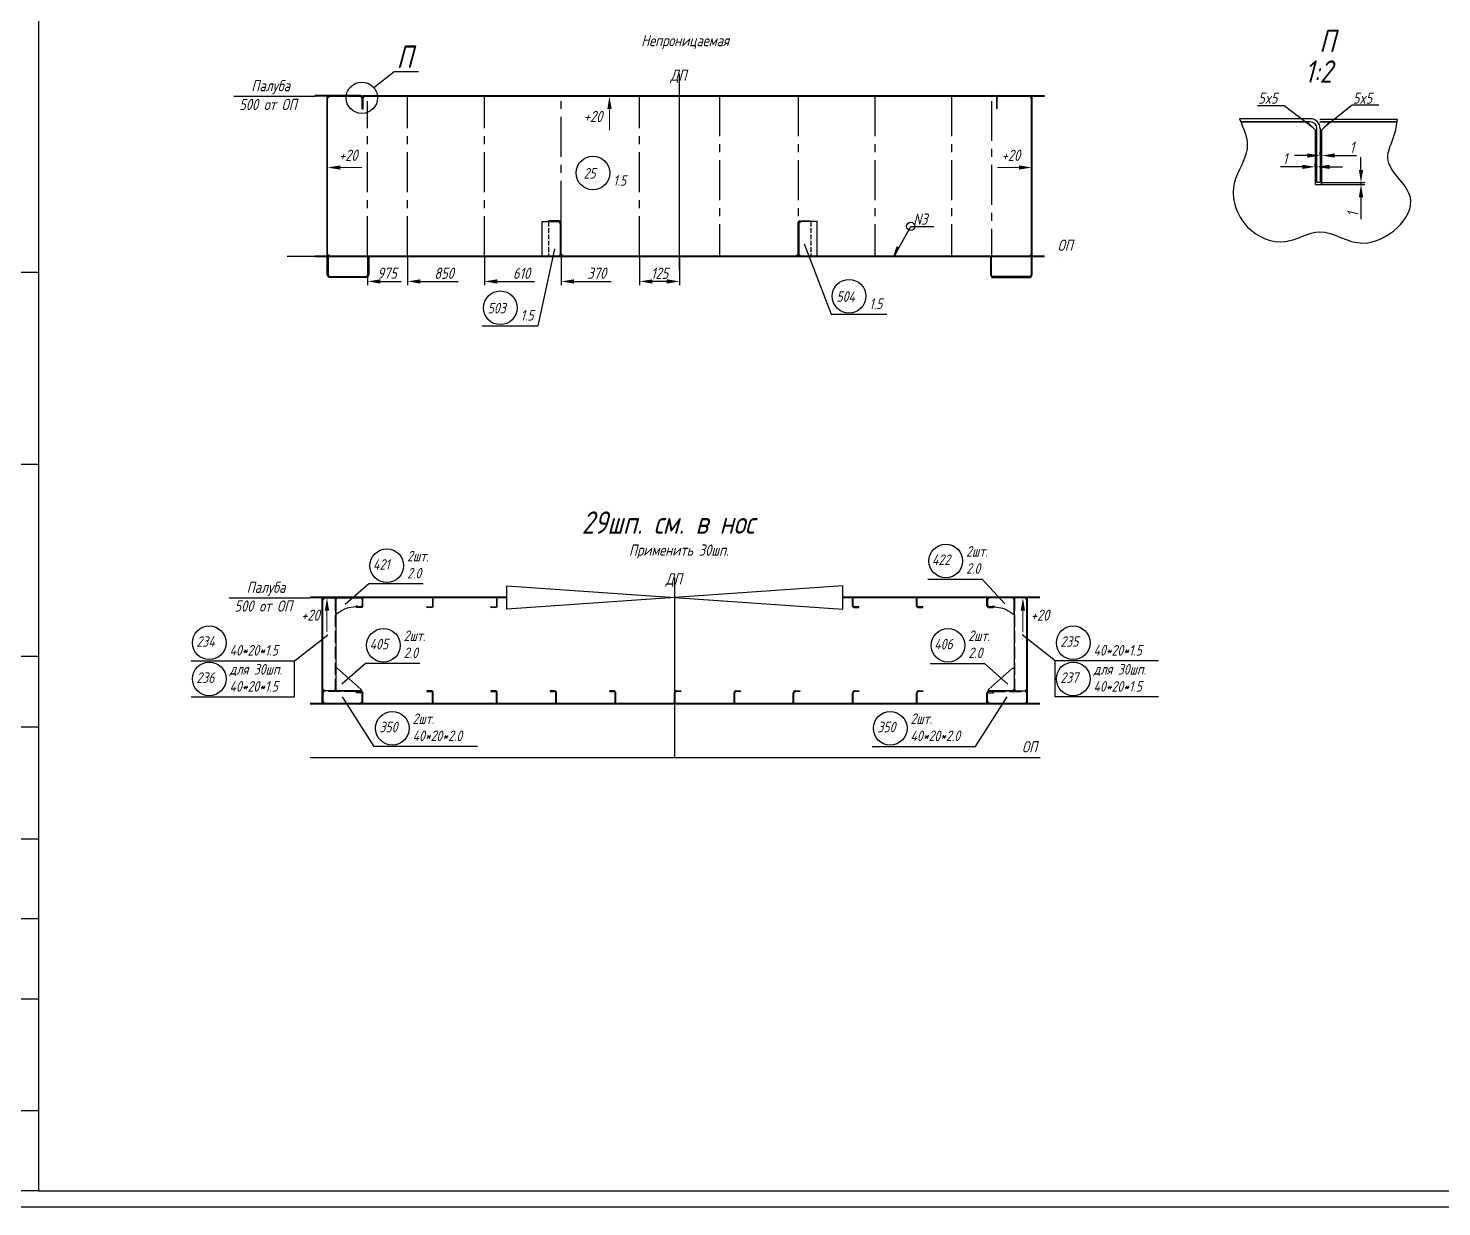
# Model space of a CAD drawing. Header units: millimetres. Extents: x 76485 to 135355, y 12764 to 18704.
# Drawn here: x 118704 to 123121, y 12764 to 16447 of the extents above; entities that cross this region are included whole.
import ezdxf
from ezdxf.enums import TextEntityAlignment as Align

# ---------------------------------------------------------------- set-up
doc = ezdxf.new("R2010")
doc.units = ezdxf.units.MM
doc.header["$PDSIZE"] = -1
for name, pattern in [('CENTER', [2, 1.25, -0.25, 0.25, -0.25]), ('Dashed', [10, 7.5, -2.5]), ('Dashed_dotted', [34, 24, -5, 0, -5]), ('Short_dashed', [5, 3.75, -1.25])]:
    doc.linetypes.add(name, pattern=pattern)
doc.layers.add('Frame', color=6, linetype='Continuous')
doc.styles.add('PB_TEXT', font='romans.shx', dxfattribs={"width": 0.7, "oblique": 15})
doc.styles.get("Standard").update_dxf_attribs({"font": 'ГОСТ тип А наклонный.ttf'})
doc.styles.add('ГОСТ', font='ГОСТ тип А.ttf', dxfattribs={"oblique": 15})
doc.dimstyles.new('dim10', dxfattribs={"dimscale": 0.4, "dimtxt": 87.5, "dimasz": 100, "dimexe": 30, "dimexo": 0, "dimgap": 20, "dimtad": 1, "dimdec": 0, "dimdsep": 46, "dimtxsty": 'Standard', "dimcen": 5, "dimadec": 0, "dimazin": 0, "dimtfac": 1, "dimtdec": 0, "dimtmove": 0, "dimatfit": 3, "dimfxl": 1, "dimtolj": 1, "dimtzin": 0, "dimarcsym": 0})
doc.dimstyles.new('dim2', dxfattribs={"dimscale": 0.4, "dimtxt": 87.5, "dimasz": 100, "dimexe": 30, "dimexo": 0, "dimgap": 20, "dimtad": 1, "dimdec": 0, "dimlfac": 0.2, "dimdsep": 46, "dimtxsty": 'Standard', "dimcen": 5, "dimadec": 0, "dimazin": 0, "dimtfac": 1, "dimtdec": 0, "dimtmove": 0, "dimatfit": 3, "dimfxl": 1, "dimtolj": 1, "dimtzin": 0, "dimarcsym": 0})
doc.dimstyles.get("Standard").update_dxf_attribs({"dimtxt": 0.18, "dimasz": 0.18, "dimexe": 0.18, "dimexo": 0.0625, "dimgap": 0.09, "dimtad": 0, "dimtih": 1, "dimtoh": 1, "dimdec": 4, "dimzin": 0, "dimdsep": 46, "dimtxsty": 'Standard', "dimcen": 0.09, "dimadec": 0, "dimazin": 0, "dimtfac": 1, "dimtdec": 4, "dimtofl": 0, "dimtmove": 0, "dimatfit": 3, "dimfxl": 1, "dimtolj": 1, "dimtzin": 0, "dimarcsym": 0})

# ---------------------------------------------------------------- blocks, each defined once
blk = doc.blocks.new('A$C128E1BCE')
at = {"linetype": 'Continuous', "lineweight": 9}
blk.add_line((40, 0), (106.5, 0), dxfattribs=at)
at = {"linetype": 'Continuous'}
blk.add_solid([(40, 6.7), (40, -6.7), (0, 0)], dxfattribs=at)
blk = doc.blocks.new('stamp-side-01')
at = {"layer": 'Frame'}
for p, q in [((-12, 0), (-12, 145)), ((-12, 145), (0, 145)), ((-12, 110), (0, 110)), ((0, 85), (-12, 85)), ((-12, 60), (0, 60)), ((0, 25), (-12, 25)), ((0, 0), (-12, 0))]:
    blk.add_line(p, q, dxfattribs=at)
at = {"layer": 'Frame', "color": 7}
blk.add_line((-7, 145), (-7, 0), dxfattribs=at)
at = {"layer": 'Frame', "color": 7, "style": 'PB_TEXT', "oblique": 15, "width": 0.7}
for s, p in [('Подпись и дата', (-8.25, 115.55)), ('Инв. N дубл.', (-8.25, 88.76)), ('Взамен инв. N', (-8.25, 61.42)), ('Подпись и дата', (-8.25, 30.25)), ('Инв. N подл.', (-8.25, 2.97))]:
    blk.add_text(s, height=2.5, rotation=90, dxfattribs=at).set_placement(p)
blk = doc.blocks.new('stamp-side-02')
at = {"layer": 'Frame'}
for p, q in [((0, 287), (-12, 287)), ((-12, 167), (-12, 287)), ((0, 227), (-12, 227)), ((0, 167), (-12, 167))]:
    blk.add_line(p, q, dxfattribs=at)
at = {"layer": 'Frame', "color": 7}
blk.add_line((-7, 287), (-7, 167), dxfattribs=at)
at = {"layer": 'Frame'}
blk.add_blockref('stamp-side-01', (0, 0), dxfattribs=at)
at = {"layer": 'Frame', "color": 7, "style": 'PB_TEXT', "oblique": 15, "width": 0.7}
for s, p in [('Первичное применение', (-8.25, 241.89)), ('Справ. N', (-8.25, 189.23))]:
    blk.add_text(s, height=2.5, rotation=90, dxfattribs=at).set_placement(p)
blk = doc.blocks.new('A$C65DE2539')
at = {"color": 7}
for points in [[(0, 0), (8410, 0), (8410, 5940), (0, 5940)], [(200, 50), (8360, 50), (8360, 5890), (200, 5890)]]:
    blk.add_lwpolyline(points, close=True, dxfattribs=at)
at = {"color": 7, "xscale": 10, "yscale": 10, "zscale": 10}
blk.add_blockref('stamp-side-02', (200, 50), dxfattribs=at)
blk = doc.blocks.new('*D117')
at = {"color": 0, "lineweight": -2, "transparency": 16777216}
for p, q in [((120614.1, 15735.1), (120614.1, 15644.2)), ((120739.1, 15735.1), (120739.1, 15644.2)), ((120699.1, 15656.2), (120654.1, 15656.2))]:
    blk.add_line(p, q, dxfattribs=at)
at = {"color": 0, "transparency": 16777216}
for points in [[(120654.1, 15662.8), (120654.1, 15649.5), (120614.1, 15656.2)], [(120699.1, 15662.8), (120699.1, 15649.5), (120739.1, 15656.2)]]:
    blk.add_solid(points, dxfattribs=at)
at = {"layer": 'Defpoints', "color": 0, "transparency": 16777216}
for p in [(120614.1, 15735.1), (120739.1, 15735.1), (120614.1, 15656.2)]:
    blk.add_point(p, dxfattribs=at)
at = {"color": 0, "transparency": 16777216, "insert": (120676.6, 15681.7), "char_height": 35, "attachment_point": 5}
blk.add_mtext('\\A1;125', dxfattribs=at)
blk = doc.blocks.new('*D118')
at = {"color": 0, "lineweight": -2, "transparency": 16777216}
for p, q in [((120369.1, 15735.1), (120369.1, 15644.2)), ((120409.1, 15656.2), (120525.3, 15656.2))]:
    blk.add_line(p, q, dxfattribs=at)
at = {"color": 0, "transparency": 16777216}
blk.add_solid([(120409.1, 15662.8), (120409.1, 15649.5), (120369.1, 15656.2)], dxfattribs=at)
at = {"layer": 'Defpoints', "color": 0, "transparency": 16777216}
for p in [(120369.1, 15735.1), (120369.1, 15656.2), (120739.1, 15653.5)]:
    blk.add_point(p, dxfattribs=at)
at = {"color": 0, "transparency": 16777216, "insert": (120480.1, 15681.9), "char_height": 35, "attachment_point": 5}
blk.add_mtext('\\A1;370', dxfattribs=at)
blk = doc.blocks.new('*D119')
at = {"color": 0, "lineweight": -2, "transparency": 16777216}
for p, q in [((120129.1, 15735.1), (120129.1, 15644.2)), ((120169.1, 15656.2), (120286, 15656.2))]:
    blk.add_line(p, q, dxfattribs=at)
at = {"color": 0, "transparency": 16777216}
blk.add_solid([(120169.1, 15662.8), (120169.1, 15649.5), (120129.1, 15656.2)], dxfattribs=at)
at = {"layer": 'Defpoints', "color": 0, "transparency": 16777216}
for p in [(120129.1, 15735.1), (120739.1, 15733.1), (120129.1, 15656.2)]:
    blk.add_point(p, dxfattribs=at)
at = {"color": 0, "transparency": 16777216, "insert": (120245.2, 15681.7), "char_height": 35, "attachment_point": 5}
blk.add_mtext('\\A1;610', dxfattribs=at)
blk = doc.blocks.new('*D120')
at = {"color": 0, "lineweight": -2, "transparency": 16777216}
for p, q in [((119889.1, 15735.1), (119889.1, 15644.2)), ((119929.1, 15656.2), (120047.4, 15656.2))]:
    blk.add_line(p, q, dxfattribs=at)
at = {"color": 0, "transparency": 16777216}
blk.add_solid([(119929.1, 15662.8), (119929.1, 15649.5), (119889.1, 15656.2)], dxfattribs=at)
at = {"layer": 'Defpoints', "color": 0, "transparency": 16777216}
for p in [(119889.1, 15735.1), (120739.1, 15733.1), (119889.1, 15656.2)]:
    blk.add_point(p, dxfattribs=at)
at = {"color": 0, "transparency": 16777216, "insert": (120003, 15681.7), "char_height": 35, "attachment_point": 5}
blk.add_mtext('\\A1;850', dxfattribs=at)
blk = doc.blocks.new('*D121')
at = {"color": 0, "lineweight": -2, "transparency": 16777216}
for p, q in [((119764.1, 15735.1), (119764.1, 15644.2)), ((119804.1, 15656.2), (119868.8, 15656.2))]:
    blk.add_line(p, q, dxfattribs=at)
at = {"color": 0, "transparency": 16777216}
blk.add_solid([(119804.1, 15662.8), (119804.1, 15649.5), (119764.1, 15656.2)], dxfattribs=at)
at = {"layer": 'Defpoints', "color": 0, "transparency": 16777216}
for p in [(119764.1, 15735.1), (120739.1, 15733.1), (119764.1, 15656.2)]:
    blk.add_point(p, dxfattribs=at)
at = {"color": 0, "transparency": 16777216, "insert": (119824.9, 15681.9), "char_height": 35, "attachment_point": 5}
blk.add_mtext('\\A1;975', dxfattribs=at)
blk = doc.blocks.new('_weld')
at = {"color": 0, "linetype": 'ByBlock'}
for p, q in [((-1.5, 0), (-1.5, 0)), ((-1.5, -0.05), (-1.45, 0)), ((-1.5, -0.09), (-1.41, 0)), ((-1.5, -0.14), (-1.36, 0)), ((-1.5, -0.18), (-1.32, 0)), ((-1.5, -0.22), (-1.28, 0)), ((-1.5, -0.27), (-1.23, 0)), ((-1.43, -0.29), (-1.14, 0)), ((-1.37, -0.27), (-1.1, 0)), ((-1.31, -0.26), (-1.05, 0)), ((-1.26, -0.25), (-1.01, 0)), ((-1.2, -0.24), (-0.96, 0)), ((-1.14, -0.23), (-0.92, 0)), ((-1.09, -0.22), (-0.87, 0)), ((-1.03, -0.21), (-0.83, 0)), ((-0.92, -0.18), (-0.74, 0)), ((-0.86, -0.17), (-0.69, 0)), ((-0.81, -0.16), (-0.65, 0)), ((-0.67, -0.13), (-0.81, 0)), ((-0.63, -0.13), (-0.76, 0)), ((-0.75, -0.15), (-0.6, 0)), ((-0.7, -0.14), (-0.56, 0)), ((-0.64, -0.13), (-0.51, 0)), ((-0.58, -0.12), (-0.47, 0)), ((-0.53, -0.11), (-0.42, 0)), ((-0.41, -0.08), (-0.49, 0)), ((-0.37, -0.07), (-0.45, 0)), ((-0.33, -0.07), (-0.4, 0)), ((-0.36, -0.07), (-0.29, 0)), ((-0.3, -0.06), (-0.24, 0)), ((-0.25, -0.05), (-0.2, 0)), ((-0.19, -0.04), (-0.15, 0)), ((-0.15, -0.03), (-0.18, 0)), ((-0.13, -0.03), (-0.11, 0)), ((-0.11, -0.02), (-0.13, 0)), ((-0.07, -0.01), (-0.09, 0)), ((-0.08, -0.02), (-0.06, 0)), ((-0.04, -0.01), (-0.04, 0)), ((-0.02, 0), (-0.02, 0)), ((-1.27, -0.25), (-1.5, -0.02)), ((-1.31, -0.26), (-1.5, -0.07)), ((-1.34, -0.27), (-1.5, -0.11)), ((-1.38, -0.28), (-1.5, -0.16)), ((-1.42, -0.28), (-1.5, -0.2)), ((-1.46, -0.29), (-1.5, -0.25)), ((-1.49, -0.3), (-1.5, -0.29)), ((-1.48, -0.3), (-1.19, 0)), ((-1.23, -0.25), (-1.48, 0)), ((-1.2, -0.24), (-1.43, 0)), ((-1.16, -0.23), (-1.39, 0)), ((-1.12, -0.22), (-1.34, 0)), ((-1.08, -0.22), (-1.3, 0)), ((-1.05, -0.21), (-1.25, 0)), ((-1.01, -0.2), (-1.21, 0)), ((-0.97, -0.19), (-1.16, 0)), ((-0.93, -0.19), (-1.12, 0)), ((-0.9, -0.18), (-1.07, 0)), ((-0.86, -0.17), (-1.03, 0)), ((-0.82, -0.16), (-0.99, 0)), ((-0.98, -0.2), (-0.78, 0)), ((-0.78, -0.16), (-0.94, 0)), ((-0.75, -0.15), (-0.9, 0)), ((-0.71, -0.14), (-0.85, 0)), ((-0.6, -0.12), (-0.72, 0)), ((-0.56, -0.11), (-0.67, 0)), ((-0.52, -0.1), (-0.63, 0)), ((-0.48, -0.1), (-0.58, 0)), ((-0.45, -0.09), (-0.54, 0)), ((-0.47, -0.09), (-0.38, 0)), ((-0.42, -0.08), (-0.33, 0)), ((-0.3, -0.06), (-0.36, 0)), ((-0.26, -0.05), (-0.31, 0)), ((-0.22, -0.04), (-0.27, 0)), ((-0.18, -0.04), (-0.22, 0))]:
    blk.add_line(p, q, dxfattribs=at)
at = {"color": 0, "linetype": 'ByBlock', "flags": 128}
blk.add_lwpolyline([(-1.5, 0), (0, 0), (-1.5, -0.3)], close=True, dxfattribs=at)
blk = doc.blocks.new('*D202')
at = {"color": 0, "lineweight": -2, "transparency": 16777216}
for p, q in [((122700.4, 16049.7), (122660.4, 16049.7)), ((122740.4, 16049.7), (122740.4, 16061.7)), ((122740.4, 16049.7), (122745.6, 16049.7)), ((122745.6, 16049.7), (122745.6, 16061.7)), ((122785.6, 16049.7), (122854.3, 16049.7))]:
    blk.add_line(p, q, dxfattribs=at)
at = {"color": 0, "transparency": 16777216}
for points in [[(122700.4, 16056.4), (122700.4, 16043), (122740.4, 16049.7)], [(122785.6, 16056.4), (122785.6, 16043), (122745.6, 16049.7)]]:
    blk.add_solid(points, dxfattribs=at)
at = {"layer": 'Defpoints', "color": 0, "transparency": 16777216}
for p in [(122740.4, 16049.7), (122745.6, 16049.7), (122745.6, 16049.7)]:
    blk.add_point(p, dxfattribs=at)
at = {"color": 0, "transparency": 16777216, "insert": (122839.9, 16075.2), "char_height": 35, "attachment_point": 5}
blk.add_mtext('\\A1;1', dxfattribs=at)
blk = doc.blocks.new('*D203')
at = {"color": 0, "lineweight": -2, "transparency": 16777216}
for p, q in [((122685.1, 16014.3), (122616.4, 16014.3)), ((122725.1, 16014.3), (122725.1, 16026.3)), ((122730.4, 16014.3), (122725.1, 16014.3)), ((122730.4, 16014.3), (122730.4, 16026.3)), ((122770.4, 16014.3), (122810.4, 16014.3))]:
    blk.add_line(p, q, dxfattribs=at)
at = {"color": 0, "transparency": 16777216}
for points in [[(122685.1, 16021), (122685.1, 16007.6), (122725.1, 16014.3)], [(122770.4, 16021), (122770.4, 16007.6), (122730.4, 16014.3)]]:
    blk.add_solid(points, dxfattribs=at)
at = {"layer": 'Defpoints', "color": 0, "transparency": 16777216}
for p in [(122725.1, 16014.3), (122725.1, 16014.3), (122730.4, 16014.3)]:
    blk.add_point(p, dxfattribs=at)
at = {"color": 0, "transparency": 16777216, "insert": (122630.7, 16039.8), "char_height": 35, "attachment_point": 5}
blk.add_mtext('\\A1;1', dxfattribs=at)
blk = doc.blocks.new('*D204')
at = {"color": 0, "lineweight": -2, "transparency": 16777216}
for p, q in [((122868.2, 16004.9), (122868.2, 16044.9)), ((122740.4, 15964.9), (122880.2, 15964.9)), ((122740.4, 15959.5), (122880.2, 15959.5)), ((122868.2, 15964.9), (122868.2, 15959.5)), ((122868.2, 15919.5), (122868.2, 15850.8))]:
    blk.add_line(p, q, dxfattribs=at)
at = {"color": 0, "transparency": 16777216}
for points in [[(122861.5, 16004.9), (122874.9, 16004.9), (122868.2, 15964.9)], [(122861.5, 15919.5), (122874.9, 15919.5), (122868.2, 15959.5)]]:
    blk.add_solid(points, dxfattribs=at)
at = {"layer": 'Defpoints', "color": 0, "transparency": 16777216}
for p in [(122740.4, 15964.9), (122740.4, 15959.5), (122868.2, 15959.5)]:
    blk.add_point(p, dxfattribs=at)
at = {"color": 0, "transparency": 16777216, "insert": (122842.7, 15865.2), "char_height": 35, "attachment_point": 5, "rotation": 90}
blk.add_mtext('\\A1;1', dxfattribs=at)

msp = doc.modelspace()

# ---------------------------------------------------------------- linework, layer by layer
at = {"color": 1, "ltscale": 10}
for p, q in [((120739.1, 15691.9), (120739.1, 16305.1)), ((121866.2, 14167.5), (119584.4, 14167.5))]:
    msp.add_line(p, q, dxfattribs=at)
at = {"color": 3, "ltscale": 10}
for p, q in [((119743.2, 16237.1), (119599.1, 16237.1)), ((119743.2, 16235.1), (119599.1, 16235.1)), ((119637.6, 15735.1), (119637.6, 16235.1)), ((119639.1, 15735.1), (119639.1, 16235.1)), ((119639.1, 16235.1), (119742.1, 16235.1)), ((119639.1, 16197.1), (119639.1, 16235.1)), ((119639.1, 15735.1), (119639.1, 16235.1)), ((119742.1, 16235.1), (119747.1, 16230.1)), ((121729.1, 16236.6), (119749.1, 16236.6)), ((119749.1, 16235.1), (121729.1, 16235.1)), ((121729.1, 16235.1), (119749.1, 16235.1)), ((121729.1, 16235.1), (119749.1, 16235.1)), ((121735, 16237.1), (121879.1, 16237.1)), ((121735, 16235.1), (121879.1, 16235.1)), ((121839.1, 16235.1), (121736.1, 16235.1)), ((121839.1, 16235.1), (121839.1, 15735.1)), ((121839.1, 16197.1), (121839.1, 16235.1)), ((121839.1, 15735.1), (121839.1, 16235.1)), ((121840.6, 15735.1), (121840.6, 16235.1)), ((122710.4, 16164.5), (122488.2, 16164.5)), ((122492.5, 16154.5), (122705.1, 16154.5)), ((122710.4, 16154.5), (122492.5, 16154.5)), ((122982.6, 16162), (122740.1, 16162)), ((122740.1, 16154.5), (122981.4, 16154.5)), ((122981.4, 16154.5), (122740.1, 16154.5)), ((122981.4, 16154.5), (122740.1, 16154.5)), ((120367.1, 15735.1), (120367.1, 15839.1)), ((120367.1, 15833.2), (120367.1, 15735.1)), ((120369.1, 15735.1), (120369.1, 15839.1)), ((121109.1, 15735.1), (121109.1, 15839.1)), ((121111.1, 15735.1), (121111.1, 15839.1)), ((121111.1, 15833.2), (121111.1, 15735.1)), ((121879.1, 15735.1), (119599.1, 15735.1)), ((121879.1, 15733.1), (119599.1, 15733.1)), ((121839.1, 15735.1), (119639.1, 15735.1)), ((120367.1, 15735.1), (120329.2, 15735.1)), ((121111.1, 15735.1), (121149, 15735.1)), ((120199.4, 14669), (119584.4, 14669)), ((120199.4, 14667.5), (119584.4, 14667.5)), ((119622.4, 14336.9), (119622.4, 14667.5)), ((119624.4, 14667.5), (119659.9, 14667.5)), ((119624.4, 14336.9), (119624.4, 14667.5)), ((119624.4, 14336.9), (119624.4, 14667.5)), ((119664.4, 14667.5), (119747.9, 14667.5)), ((119664.4, 14662.5), (119669.4, 14667.5)), ((119742.9, 14667.5), (119747.9, 14662.5)), ((119747.9, 14641.9), (119747.9, 14667.5)), ((119749.4, 14641.9), (119749.4, 14667.5)), ((119967.9, 14641.9), (119967.9, 14667.5)), ((119969.4, 14641.9), (119969.4, 14667.5)), ((120167.9, 14641.9), (120167.9, 14667.5)), ((120169.4, 14641.9), (120169.4, 14667.5)), ((121864.4, 14669), (121249.4, 14669)), ((121864.4, 14667.5), (121249.4, 14667.5)), ((121279.4, 14641.9), (121279.4, 14667.5)), ((121280.9, 14641.9), (121280.9, 14667.5)), ((121479.4, 14641.9), (121479.4, 14667.5)), ((121480.9, 14641.9), (121480.9, 14667.5)), ((121699.4, 14641.9), (121699.4, 14667.5)), ((121700.9, 14641.9), (121700.9, 14667.5)), ((121784.4, 14667.5), (121700.9, 14667.5)), ((121705.9, 14667.5), (121700.9, 14662.5)), ((121784.4, 14662.5), (121779.4, 14667.5)), ((121824.4, 14667.5), (121788.9, 14667.5)), ((121824.4, 14336.9), (121824.4, 14667.5)), ((121824.4, 14336.9), (121824.4, 14667.5)), ((121826.4, 14336.9), (121826.4, 14667.5)), ((119747.9, 14644), (119742.9, 14639)), ((121700.9, 14644), (121705.9, 14639)), ((119659.9, 14376.9), (119624.4, 14376.9)), ((119624.4, 14370.6), (119624.4, 14336.6)), ((119747.4, 14370.6), (119729.4, 14370.6)), ((119747.4, 14336.6), (119747.4, 14370.7)), ((119747.4, 14336.6), (119747.4, 14370.6)), ((119749.4, 14336.6), (119749.4, 14370.7)), ((119967.4, 14336.6), (119967.4, 14370.7)), ((119969.4, 14336.6), (119969.4, 14370.7)), ((120167.4, 14336.6), (120167.4, 14370.7)), ((120169.4, 14336.6), (120169.4, 14370.7)), ((120352.4, 14336.6), (120352.4, 14370.7)), ((120354.4, 14336.6), (120354.4, 14370.7)), ((120537.4, 14336.6), (120537.4, 14370.7)), ((120539.4, 14336.6), (120539.4, 14370.7)), ((120723.4, 14336.6), (120723.4, 14370.7)), ((120725.4, 14336.6), (120725.4, 14370.7)), ((120909.4, 14336.6), (120909.4, 14370.7)), ((120911.4, 14336.6), (120911.4, 14370.7)), ((121094.4, 14336.6), (121094.4, 14370.7)), ((121096.4, 14336.6), (121096.4, 14370.7)), ((121279.4, 14336.6), (121279.4, 14370.7)), ((121281.4, 14336.6), (121281.4, 14370.7)), ((121479.4, 14336.6), (121479.4, 14370.7)), ((121481.4, 14336.6), (121481.4, 14370.7)), ((121699.4, 14336.6), (121699.4, 14370.7)), ((121701.4, 14336.6), (121701.4, 14370.7)), ((121701.4, 14336.6), (121701.4, 14370.6)), ((121701.4, 14370.6), (121719.4, 14370.6)), ((121788.9, 14376.9), (121824.4, 14376.9)), ((121824.4, 14370.6), (121824.4, 14336.6)), ((121864.4, 14336.6), (119584.4, 14336.6)), ((121864.4, 14334.6), (119584.4, 14334.6)), ((119624.4, 14336.6), (119747.4, 14336.6)), ((121824.4, 14336.6), (121701.4, 14336.6))]:
    msp.add_line(p, q, dxfattribs=at)
at = {"color": 1, "linetype": 'CENTER', "ltscale": 100}
for p, q in [((119764.1, 15735.1), (119764.1, 16220.1)), ((119889.1, 15735.1), (119889.1, 16235.1)), ((120129.1, 15735.1), (120129.1, 16235.1)), ((120369.1, 15845.1), (120369.1, 16235.1)), ((120614.1, 15735.1), (120614.1, 16235.1)), ((120864.1, 16235.1), (120864.1, 15735.1)), ((121109.1, 16235.1), (121109.1, 15845.1)), ((121349.1, 16235.1), (121349.1, 15735.1)), ((121589.1, 16235.1), (121589.1, 15735.1)), ((121714.1, 16220.1), (121714.1, 15735.1))]:
    msp.add_line(p, q, dxfattribs=at)
at = {"color": 3, "linetype": 'Dashed', "ltscale": 2}
for p, q in [((120329.1, 15843.1), (120329.2, 15735.1)), ((121149.1, 15843.1), (121149, 15735.1))]:
    msp.add_line(p, q, dxfattribs=at)
at = {"color": 1, "linetype": 'Dashed_dotted', "ltscale": 25}
msp.add_line((119512.4, 15735.1), (121977.5, 15735.1), dxfattribs=at)
at = {"color": 1}
msp.add_line((120724.4, 14167.5), (120724.4, 14730.4), dxfattribs=at)
at = {"color": 3, "linetype": 'Short_dashed', "ltscale": 10}
for p, q in [((119663, 14664.4), (119663, 14379.9)), ((121785.8, 14664.4), (121785.8, 14379.9)), ((119729.4, 14374.7), (119628.5, 14374.7)), ((121719.4, 14374.7), (121820.3, 14374.7))]:
    msp.add_line(p, q, dxfattribs=at)
for points in [[(119783.5, 16262.1), (119847.4, 16312.6), (119923.5, 16312.6)], [(119346.4, 16235.1), (119599.1, 16235.1)], [(122544.8, 16206.4), (122628, 16206.4), (122715.5, 16139.1)], [(122923.9, 16206.6), (122840.7, 16206.6), (122754.2, 16138.1)], [(119331.7, 14667.5), (119584.4, 14667.5)]]:
    msp.add_lwpolyline(points)
at = {"color": 3, "ltscale": 10}
for points in [[(119741.1, 16235.1), (119746.1, 16230.1), (119746.1, 16196.1), (119750.2, 16196.1), (119750.2, 16230.1), (119755.2, 16235.1)], [(122700.1, 16154.5), (122725.1, 16129.5), (122725.1, 15959.5), (122745.6, 15959.5), (122745.6, 16129.5), (122770.6, 16154.5)], [(120363.1, 15845.1), (120329.2, 15845.1), (120329.2, 15843.1), (120363.1, 15843.1)], [(121115.1, 15845.1), (121149, 15845.1), (121149, 15843.1), (121115.1, 15843.1)], [(119659.9, 14667.5), (119664.5, 14662.9), (119664.5, 14381.4), (119659.9, 14376.9)], [(119664.4, 14617.5), (119664.4, 14642.5), (119664.4, 14667.5)], [(119747.9, 14667.5), (119747.9, 14642.5), (119747.9, 14639)], [(121700.9, 14667.5), (121700.9, 14642.5), (121700.9, 14639)], [(121788.9, 14667.5), (121784.3, 14662.9), (121784.3, 14381.4), (121788.9, 14376.9)], [(121784.4, 14617.5), (121784.4, 14642.5), (121784.4, 14667.5)], [(119729.4, 14370.6), (119729.4, 14376.7), (119630.5, 14376.7), (119624.4, 14370.6)], [(119743.4, 14376.7), (119729.5, 14376.7), (119729.5, 14374.7), (119743.4, 14374.7)], [(119963.4, 14376.7), (119949.5, 14376.7), (119949.5, 14374.7), (119963.4, 14374.7)], [(120163.4, 14376.7), (120149.5, 14376.7), (120149.5, 14374.7), (120163.4, 14374.7)], [(120348.4, 14376.7), (120334.5, 14376.7), (120334.5, 14374.7), (120348.4, 14374.7)], [(120533.4, 14376.7), (120519.5, 14376.7), (120519.5, 14374.7), (120533.4, 14374.7)], [(120729.4, 14376.7), (120743.3, 14376.7), (120743.3, 14374.7), (120729.4, 14374.7)], [(120915.4, 14376.7), (120929.3, 14376.7), (120929.3, 14374.7), (120915.4, 14374.7)], [(121100.4, 14376.7), (121114.3, 14376.7), (121114.3, 14374.7), (121100.4, 14374.7)], [(121285.4, 14376.7), (121299.3, 14376.7), (121299.3, 14374.7), (121285.4, 14374.7)], [(121485.4, 14376.7), (121499.3, 14376.7), (121499.3, 14374.7), (121485.4, 14374.7)], [(121705.4, 14376.7), (121719.3, 14376.7), (121719.3, 14374.7), (121705.4, 14374.7)], [(121719.4, 14370.6), (121719.4, 14376.7), (121818.3, 14376.7), (121824.4, 14370.6)]]:
    msp.add_lwpolyline(points, dxfattribs=at)
at = {"color": 1, "ltscale": 10}
for points in [[(119749.2, 16231.1), (119749.2, 16197.1), (119747.2, 16197.1), (119747.2, 16231.1)], [(121729, 16231.1), (121729, 16197.1), (121731, 16197.1), (121731, 16231.1)], [(122740.4, 16134.5), (122740.4, 15964.9), (122730.4, 15964.9), (122730.4, 16134.5)], [(119937.8, 14711.3), (119767.7, 14711.3), (119694.1, 14646.1)], [(121514.4, 14726.1), (121684.5, 14726.1), (121755.2, 14649)], [(119744.9, 14637.4), (119729.5, 14637.4), (119729.5, 14638.9), (119744.9, 14638.9)], [(119964.9, 14637.4), (119949.5, 14637.4), (119949.5, 14638.9), (119964.9, 14638.9)], [(120164.9, 14637.4), (120149.5, 14637.4), (120149.5, 14638.9), (120164.9, 14638.9)], [(121283.9, 14637.4), (121299.3, 14637.4), (121299.3, 14638.9), (121283.9, 14638.9)], [(121483.9, 14637.4), (121499.3, 14637.4), (121499.3, 14638.9), (121483.9, 14638.9)], [(121703.9, 14637.4), (121719.3, 14637.4), (121719.3, 14638.9), (121703.9, 14638.9)], [(119927.3, 14462.5), (119757.2, 14462.5), (119683.6, 14397.3)], [(121521.5, 14462.5), (121691.6, 14462.5), (121765.2, 14397.3)], [(120108, 14203.2), (119784.8, 14203.2), (119685.9, 14357.9)], [(121340.8, 14203.2), (121664, 14203.2), (121762.9, 14357.9)]]:
    msp.add_lwpolyline(points, dxfattribs=at)
at = {"color": 3, "ltscale": 10}
for points in [[(120367.1, 15838.1), (120367.1, 15740.1, 0.414243), (120362.1, 15735.1), (120309.2, 15735.1), (120309.2, 15843.1), (120362.1, 15843.1, 0.414214)], [(121111.1, 15838.1), (121111.1, 15740.1, -0.414243), (121116.1, 15735.1), (121169, 15735.1), (121169, 15843.1), (121116.1, 15843.1, -0.414214)]]:
    msp.add_lwpolyline(points, format="xyb", close=True, dxfattribs=at)
for points in [[(120374.1, 15735.1, 0.41429), (120369.1, 15740.1), (120369.1, 15839.3, 0.41423), (120363.1, 15845.3), (120329.1, 15845.3), (120329.1, 15843.1)], [(121104.1, 15735.1, -0.41429), (121109.1, 15740.1), (121109.1, 15839.3, -0.41423), (121115.1, 15845.3), (121149.1, 15845.3), (121149.1, 15843.1)], [(119747.9, 14639), (119727.8, 14639, 0.176328), (119669.9, 14617.9), (119669.4, 14617.5), (119664.4, 14617.5)], [(119732.5, 14639, 0.419632), (119729.4, 14642, 0.409717), (119726.5, 14639, 0.409717)], [(121700.9, 14639), (121721, 14639, -0.176328), (121778.9, 14617.9), (121779.4, 14617.5), (121784.4, 14617.5)], [(121716.3, 14639, -0.419632), (121719.4, 14642, -0.409717), (121722.3, 14639, -0.409717)]]:
    msp.add_lwpolyline(points, format="xyb", dxfattribs=at)
at = {"linetype": 'Continuous'}
msp.add_lwpolyline([(121461.3, 15828.3), (121533, 15828.3)], dxfattribs=at)
at = {"color": 1, "ltscale": 25}
for points in [[(121128.3, 15774.2), (121212.2, 15553.6), (121386.5, 15553.6)], [(120122.4, 15517.4), (120296.7, 15517.4), (120349.4, 15757.6)], [(119212.9, 14470.4), (119536.2, 14470.4), (119639.7, 14551.7)], [(122235.9, 14470.4), (121912.7, 14470.4), (121809.1, 14551.7)], [(119212.9, 14357.7), (119536.2, 14357.7), (119536.2, 14470.4)], [(122235.9, 14357.7), (121912.7, 14357.7), (121912.7, 14470.4)]]:
    msp.add_lwpolyline(points, dxfattribs=at)
at = {"color": 8, "ltscale": 10}
for points in [[(119640.6, 15733.1), (119640.6, 15678.1, 0.414214), (119647.6, 15671.1), (119757.6, 15671.1, 0.414214), (119764.6, 15678.1), (119764.6, 15733.1), (119767.6, 15733.1), (119767.6, 15678.1, -0.414214), (119757.6, 15668.1), (119647.6, 15668.1, -0.414214), (119637.6, 15678.1), (119637.6, 15733.1)], [(121837.6, 15733.1), (121837.6, 15678.1, -0.414214), (121830.6, 15671.1), (121720.6, 15671.1, -0.414214), (121713.6, 15678.1), (121713.6, 15733.1), (121710.6, 15733.1), (121710.6, 15678.1, 0.414214), (121720.6, 15668.1), (121830.6, 15668.1, 0.414214), (121840.6, 15678.1), (121840.6, 15733.1)]]:
    msp.add_lwpolyline(points, format="xyb", close=True, dxfattribs=at)
msp.add_lwpolyline([(121249.4, 14632.1), (121249.4, 14704.4), (120199.4, 14632.1), (120199.4, 14704.4)], close=True)
at = {"color": 2, "ltscale": 10}
for points in [[(119669.4, 14376.9), (119744.4, 14376.9), (119744.4, 14381.3), (119669.4, 14447.6), (119664.4, 14447.6), (119664.4, 14381.3), (119669.4, 14376.9)], [(121779.4, 14376.9), (121704.4, 14376.9), (121704.4, 14381.3), (121779.4, 14447.6), (121784.4, 14447.6), (121784.4, 14381.3), (121779.4, 14376.9)]]:
    msp.add_lwpolyline(points, dxfattribs=at)
for centre, radius in [((119746.1, 16230.1), 49.2), ((121461.3, 15828.3), 12.8)]:
    msp.add_circle(centre, radius)
at = {"color": 1, "ltscale": 25}
for centre in [(120468.2, 15995.2), (121268.6, 15610), (120178.8, 15573.7), (119269.3, 14526.8), (121969, 14526.8), (119269.3, 14414.1), (121969, 14414.1)]:
    msp.add_circle(centre, 52.6, dxfattribs=at)
at = {"color": 1, "ltscale": 10}
for centre in [(119824.1, 14767.7), (121570.8, 14782.4), (119813.6, 14518.9), (121577.8, 14518.9), (119841.2, 14259.6), (121397.1, 14259.6)]:
    msp.add_circle(centre, 52.6, dxfattribs=at)
at = {"color": 3, "ltscale": 10}
for centre, radius, start, end in [((119639.1, 16235.1), 5, 270.0025, 359.9975), ((119743.2, 16231.1), 6, 359.9984, 90.0016), ((119743.2, 16231.1), 4, 0.0103, 90.0007), ((121735, 16231.1), 6, 89.9984, 180.0016), ((121735, 16231.1), 4, 89.9993, 179.9897), ((121839.1, 16235.1), 5, 180.0025, 269.9975), ((122710.4, 16134.5), 30, 359.9984, 90.0016), ((122710.4, 16134.5), 20, 0.0103, 90.0007), ((120363.1, 15839.1), 6, 359.9984, 90.0016), ((120363.1, 15839.1), 4, 359.9932, 90.0068), ((121115.1, 15839.1), 6, 89.9984, 180.0016), ((121115.1, 15839.1), 4, 89.9932, 180.0068), ((119639.1, 15735.1), 5, 359.9994, 90.0006), ((121839.1, 15735.1), 5, 89.9994, 180.0006), ((119624.4, 14667.5), 5, 270.0025, 359.9975), ((121824.4, 14667.5), 5, 180.0025, 269.9975), ((119744.9, 14641.9), 4.5, 269.9984, 0.0016), ((119744.9, 14641.9), 3, 269.9984, 0.0016), ((119964.9, 14641.9), 4.5, 269.9984, 0.0016), ((119964.9, 14641.9), 3, 269.9984, 0.0016), ((120164.9, 14641.9), 4.5, 269.9984, 0.0016), ((120164.9, 14641.9), 3, 269.9984, 0.0016), ((121283.9, 14641.9), 4.5, 179.9984, 270.0016), ((121283.9, 14641.9), 3, 179.9984, 270.0016), ((121483.9, 14641.9), 4.5, 179.9984, 270.0016), ((121483.9, 14641.9), 3, 179.9984, 270.0016), ((121703.9, 14641.9), 4.5, 179.9984, 270.0016), ((121703.9, 14641.9), 3, 179.9984, 270.0016), ((119624.7, 14376.6), 4.72, 3.5256, 93.5403), ((119743.4, 14370.7), 6, 359.9984, 90.0016), ((119743.4, 14370.7), 4, 0.0087, 89.9913), ((119963.4, 14370.7), 6, 359.9984, 90.0016), ((119963.4, 14370.7), 4, 0.0087, 89.9913), ((120163.4, 14370.7), 6, 359.9984, 90.0016), ((120163.4, 14370.7), 4, 0.0087, 89.9913), ((120348.4, 14370.7), 6, 359.9984, 90.0016), ((120348.4, 14370.7), 4, 359.9713, 89.9849), ((120533.4, 14370.7), 6, 359.9984, 90.0016), ((120533.4, 14370.7), 4, 0.0087, 89.9913), ((120729.4, 14370.7), 6, 89.9984, 180.0016), ((120729.4, 14370.7), 4, 90.0087, 179.9913), ((120915.4, 14370.7), 6, 89.9984, 180.0016), ((120915.4, 14370.7), 4, 90.0087, 179.9913), ((121100.4, 14370.7), 6, 89.9984, 180.0016), ((121100.4, 14370.7), 4, 90.0087, 179.9913), ((121285.4, 14370.7), 6, 89.9984, 180.0016), ((121285.4, 14370.7), 4, 90.0087, 179.9913), ((121485.4, 14370.7), 6, 89.9984, 180.0016), ((121485.4, 14370.7), 4, 90.0087, 179.9913), ((121705.4, 14370.7), 6, 89.9984, 180.0016), ((121705.4, 14370.7), 4, 90.0151, 180.0287), ((121824.1, 14376.6), 4.72, 86.4597, 176.4744), ((119624.4, 14336.6), 5, 359.9901, 90.0099), ((119747.4, 14336.6), 5, 89.985, 179.98), ((121701.4, 14336.6), 5, 0.02, 90.015), ((121824.4, 14336.6), 5, 89.9901, 180.0099)]:
    msp.add_arc(centre, radius, start, end, dxfattribs=at)
msp.add_spline([(122488.2, 16164.5), (122512.4, 16070), (122472.5, 15966.1), (122514.1, 15826.3), (122631.6, 15781), (122739, 15811.2), (122874.9, 15776), (123022.6, 15918.6), (122952.1, 16041), (122972.3, 16113.1), (122982.6, 16162)], degree=3)

# ---------------------------------------------------------------- block references
msp.add_blockref('A$C65DE2539', (118535.3, 12764.4))
for p, rotation in [((120519.9, 16235.1), 269.9999999999964), ((121839.1, 16012.2), 180), ((121811.7, 14667.5), 269.9999999999964)]:
    msp.add_blockref('A$C128E1BCE', p, dxfattribs=dict(rotation=rotation))
at = {"xscale": -1}
for p, rotation in [((119639.1, 16012.2), 180), ((119637.2, 14667.5), 90.00000000000361)]:
    msp.add_blockref('A$C128E1BCE', p, dxfattribs=dict(at, rotation=rotation))

# ---------------------------------------------------------------- texts
at = {"color": 7, "style": 'ГОСТ', "oblique": 15}
for s, p in [('П', (122737.6, 16372.9)), ('П', (119854.8, 16323.2)), ('1:2', (122692.1, 16277.1)), ('29шп. см. в нос', (120432.9, 14867.5))]:
    msp.add_text(s, height=70, dxfattribs=at).set_placement(p)
for s, p in [('Непроницаемая', (120756.2, 16391.3)), ('ДП', (120735.4, 16283.3)), ('Палуба', (119461.3, 16250.5)), ('500 от ОП', (119452.7, 16191.8)), ('ОП', (121943.9, 15751.8)), ('Применить 30шп.', (120736.7, 14799.1)), ('Палуба', (119446.7, 14682.9)), ('ДП', (120720.7, 14708.7)), ('500 от ОП', (119438.1, 14624.3)), ('ОП', (121832.6, 14184.2))]:
    msp.add_text(s, height=35, dxfattribs=at).set_placement(p, align=Align.CENTER)
for s, p in [('5x5', (122546.8, 16201)), ('5x5', (122842.7, 16201.1)), ('N3', (121469.3, 15822.9))]:
    msp.add_text(s, height=35, dxfattribs=at).set_placement(p, align=Align.BOTTOM_LEFT)
at = {"color": 1, "ltscale": 25, "style": 'ГОСТ', "oblique": 15}
for s, p in [('25', (120439, 15977.7)), ('1.5', (120531.6, 15955.3)), ('504', (121229.1, 15592.5)), ('1.5', (121332, 15570.1)), ('503', (120139.3, 15556.2)), ('1.5', (120242.2, 15533.8)), ('234', (119229.2, 14514.3)), ('235', (121928.9, 14514.3)), ('40*20*1.5', (119332.7, 14486.9)), ('40*20*1.5', (122032.4, 14486.9)), ('236', (119229.2, 14401.5)), ('40*20*1.5', (119332.7, 14374.1)), ('237', (121928.9, 14401.5)), ('40*20*1.5', (122032.4, 14374.1))]:
    msp.add_text(s, height=33, dxfattribs=at).set_placement(p)
at = {"color": 7, "ltscale": 25, "style": 'ГОСТ', "oblique": 15}
for p in [(119887.5, 14781.2), (121634.2, 14796), (119877, 14532.4), (121641.2, 14532.4)]:
    msp.add_text('2шт.', height=33, dxfattribs=at).set_placement(p)
at = {"color": 1, "ltscale": 10, "style": 'ГОСТ', "oblique": 15}
for s, p in [('422', (121527.7, 14769.9)), ('421', (119781, 14755.2)), ('2.0', (119887.5, 14727.8)), ('2.0', (121634.2, 14742.5)), ('405', (119770.5, 14506.3)), ('406', (121534.7, 14506.3)), ('2.0', (119877, 14479)), ('2.0', (121641.2, 14479)), ('350', (119801, 14247)), ('350', (121357, 14247)), ('40*20*2.0', (119904.6, 14219.6)), ('40*20*2.0', (121460.5, 14219.6))]:
    msp.add_text(s, height=33, dxfattribs=at).set_placement(p)
at = {"color": 6, "ltscale": 25, "style": 'ГОСТ', "oblique": 15}
for p in [(119332.7, 14427.6), (122032.4, 14427.6)]:
    msp.add_text('для 30шп.', height=33, dxfattribs=at).set_placement(p)
at = {"color": 7, "ltscale": 10, "style": 'ГОСТ', "oblique": 15}
for p in [(119904.6, 14273.1), (121460.5, 14273.1)]:
    msp.add_text('2шт.', height=33, dxfattribs=at).set_placement(p)
at = {"linetype": 'Continuous', "char_height": 35, "attachment_point": 5}
for insert in [(120468.8, 16171.8), (119703.7, 16050.4), (121774.4, 16050.4), (119585.5, 14613.2), (121865.2, 14613.2)]:
    msp.add_mtext('\\A1;+20', dxfattribs=dict(at, insert=insert))

# ---------------------------------------------------------------- dimensions: what is measured, and where the dimension line sits
for base, p1, p2, picture, middle in [((122745.6, 16049.7), (122740.4, 16049.7), (122745.6, 16049.7), '*D202', (122839.9, 16075.2)), ((122725.1, 16014.3), (122730.4, 16014.3), (122725.1, 16014.3), '*D203', (122630.7, 16039.8))]:
    dim = msp.add_linear_dim(base=base, p1=p1, p2=p2, dimstyle='dim2', override={"dimarcsym": 1})
    dim.commit()
    dim.dimension.update_dxf_attribs({"geometry": picture, "text_midpoint": middle})
dim = msp.add_linear_dim(base=(122868.2, 15959.5), p1=(122740.4, 15964.9), p2=(122740.4, 15959.5), angle=90, dimstyle='dim2', override={"dimarcsym": 1})
dim.commit()
dim.dimension.update_dxf_attribs({"geometry": '*D204', "text_midpoint": (122842.7, 15865.2)})
for base, p1, p2, picture, middle in [((119764.1, 15656.2), (120739.1, 15733.1), (119764.1, 15735.1), '*D121', (119824.9, 15656.2)), ((119889.1, 15656.2), (120739.1, 15733.1), (119889.1, 15735.1), '*D120', (120003, 15656.2)), ((120129.1, 15656.2), (120739.1, 15733.1), (120129.1, 15735.1), '*D119', (120245.2, 15656.2)), ((120369.1, 15656.2), (120739.1, 15653.5), (120369.1, 15735.1), '*D118', (120480.1, 15656.2))]:
    dim = msp.add_linear_dim(base=base, p1=p1, p2=p2, dimstyle='dim10', override={"dimse1": 1, "dimsd1": 1})
    dim.commit()
    dim.dimension.update_dxf_attribs({"geometry": picture, "text_midpoint": middle, "dimtype": 160})
dim = msp.add_linear_dim(base=(120614.1, 15656.2), p1=(120739.1, 15735.1), p2=(120614.1, 15735.1), dimstyle='dim10')
dim.commit()
dim.dimension.update_dxf_attribs({"geometry": '*D117', "text_midpoint": (120676.6, 15656.2), "dimtype": 160})

# ---------------------------------------------------------------- leaders
at = {"linetype": 'Continuous'}
msp.add_leader([(121409.3, 15735.1), (121461.3, 15828.3)], dimstyle='Standard', override={"dimscale": 10, "dimasz": 2, "dimclrd": 256, "dimldrblk": '_weld'}, dxfattribs=at)

doc.saveas('drawing.dxf')
